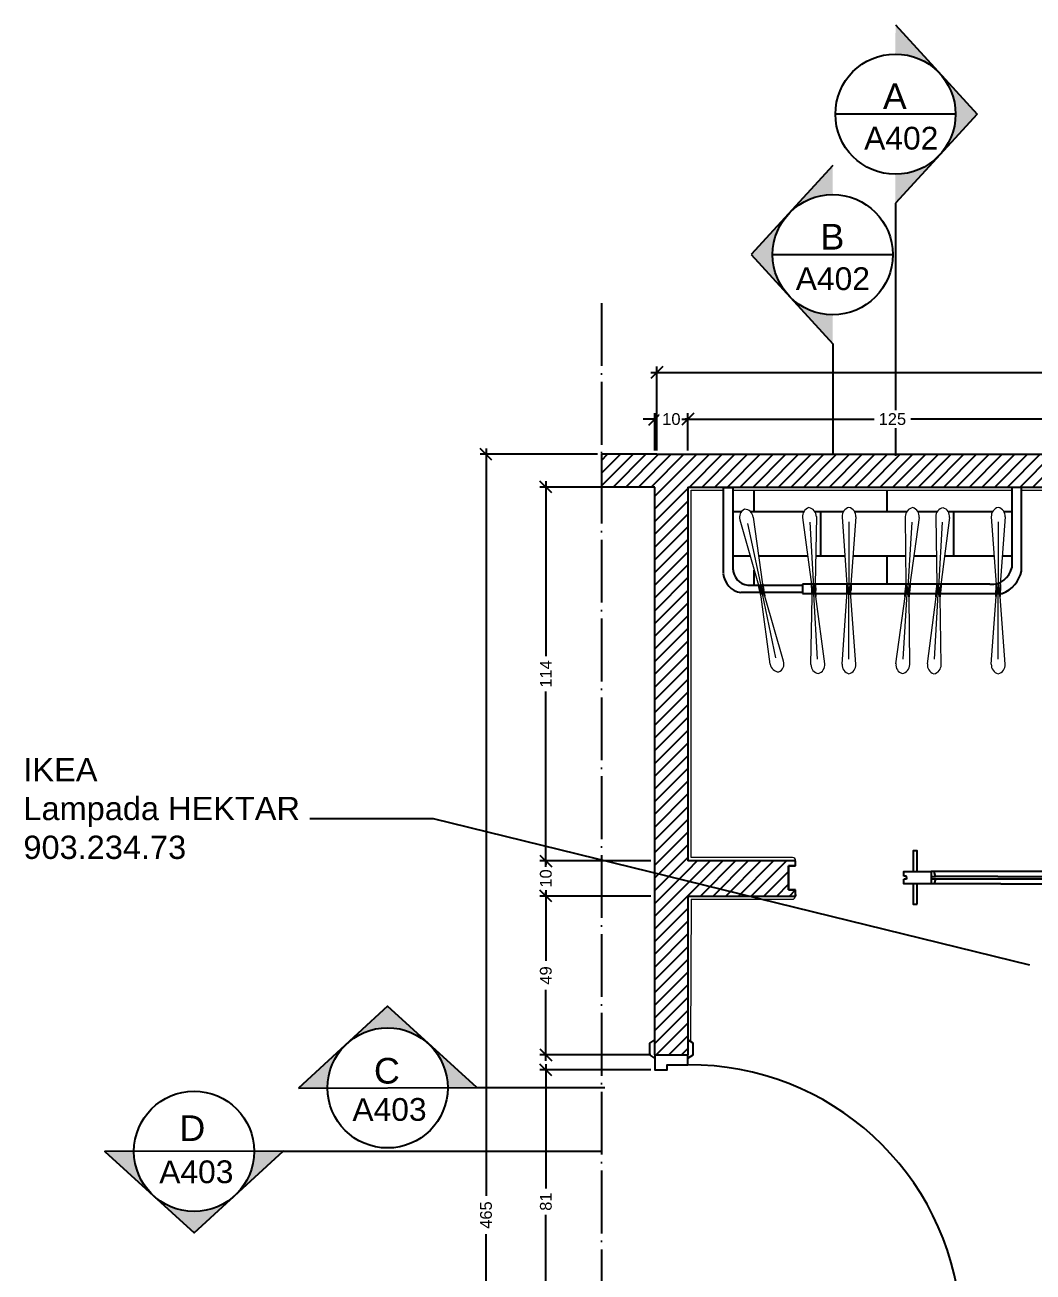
# Model space of a CAD drawing. Header units: millimetres. Extents: x 3016 to 5179, y 3293 to 5202.
# Drawn here: x 3225.2 to 3533.3, y 4820.9 to 5202 of the extents above; entities that cross this region are included whole.
import ezdxf

# ---------------------------------------------------------------- set-up
doc = ezdxf.new("R2010")
doc.units = ezdxf.units.MM
doc.header["$MEASUREMENT"] = 0
doc.linetypes.add('ACAD_ISO02W100', pattern=[15, 12, -3])
doc.linetypes.add('ACAD_ISO04W100', pattern=[30, 24, -3, 0, -3])
doc.layers.get('DEFPOINTS').update_dxf_attribs({"color": 210})
for name, color, linetype in [('A-DOOR-FULL', 4, 'Continuous'), ('A-ELEV-MBE1', 7, 'Continuous'), ('A-FURN', 6, 'Continuous'), ('A-GLAZ-FULL', 137, 'Continuous'), ('A-WALL-FULL-EXTR', 100, 'Continuous'), ('A-WALL-FULL-INTR', 7, 'Continuous'), ('CAMPITURE SEZIONE', 9, 'Continuous'), ('Pavimento', 1, 'Continuous'), ('PROIETTATO', 60, 'Continuous'), ('QUOTE', 5, 'Continuous')]:
    doc.layers.add(name, color=color, linetype=linetype)
doc.layers.add('Battiscopa', color=2, linetype='ACAD_ISO02W100', lineweight=13)
doc.layers.add('Interruttori', color=92, linetype='Continuous', lineweight=13)
doc.styles.add('ARIAL', font='Arial.ttf')
doc.styles.get("Standard").update_dxf_attribs({"font": 'Arial.ttf'})
doc.dimstyles.new('TICK_36', dxfattribs={"dimtxt": 3.6, "dimasz": 3.6, "dimexe": 1.8, "dimexo": 1.2, "dimgap": 1.8, "dimtad": 0, "dimdec": 0, "dimzin": 0, "dimdsep": 46, "dimtxsty": 'ARIAL', "dimblk": 'OBLIQUE', "dimcen": 1.8, "dimdle": 1.8, "dimclrd": 256, "dimclrt": 256, "dimadec": 0, "dimazin": 0, "dimtfac": 1, "dimtdec": 0, "dimtmove": 1, "dimatfit": 3, "dimldrblk": 'OPEN90', "dimfxl": 1, "dimtfill": 1, "dimtolj": 1, "dimtzin": 0, "dimarcsym": 0})
pattern_1 = [(45, (2895.9043, 2906.6683), (-1.9445436, 1.9445436), [])]
pattern_2 = [(0, (4586.008, 2858.478), (0, 13.54836), []), (90, (4586.008, 2858.478), (-20.32, 13.54836), [13.54836, -13.54836])]

# ---------------------------------------------------------------- blocks, each defined once
blk = doc.blocks.new('Sezioni')
h = blk.add_hatch(color=256)
h.dxf.hatch_style = 1
h.paths.add_polyline_path([(52264, 47220.9), (52417.6, 47220.9, -1), (53052.6, 47220.9), (53206.2, 47220.9), (52735.1, 47651.7)])
blk.add_lwpolyline([(52264, 47220.9), (53206.2, 47220.9), (52735.1, 47651.7)], close=True)
blk.add_circle((52735.1, 47220.9), 317.5)
blk = doc.blocks.new('_Oblique')
at = {"color": 0, "linetype": 'ByBlock', "lineweight": -2}
blk.add_line((-0.5, -0.5), (0.5, 0.5), dxfattribs=at)
blk = doc.blocks.new('*D14')
at = {"layer": 'DEFPOINTS', "color": 0, "transparency": 16777216}
for p in [(3417.7, 5070.78), (3427.79, 5070.78)]:
    blk.add_point(p, dxfattribs=at)
at = {"layer": 'QUOTE', "lineweight": -2, "transparency": 16777216}
for p, q in [((3417.7, 5081.52), (3414.1, 5081.52)), ((3417.7, 5081.52), (3418.54, 5081.52)), ((3427.79, 5081.52), (3426.95, 5081.52)), ((3427.79, 5081.52), (3431.39, 5081.52))]:
    blk.add_line(p, q, dxfattribs=at)
at = {"layer": 'QUOTE', "color": 0, "lineweight": -2, "transparency": 16777216}
for p, q in [((3417.7, 5071.98), (3417.7, 5083.32)), ((3427.79, 5071.98), (3427.79, 5083.32))]:
    blk.add_line(p, q, dxfattribs=at)
at = {"layer": 'QUOTE', "lineweight": -2, "transparency": 16777216, "xscale": 3.6, "yscale": 3.6, "zscale": 3.6}
blk.add_blockref('_Oblique', (3417.7, 5081.52), dxfattribs=at)
at = {"layer": 'QUOTE', "lineweight": -2, "transparency": 16777216, "xscale": 3.6, "yscale": 3.6, "zscale": 3.6, "rotation": 180}
blk.add_blockref('_Oblique', (3427.79, 5081.52), dxfattribs=at)
at = {"layer": 'QUOTE', "transparency": 16777216, "insert": (3422.75, 5081.52), "char_height": 3.6, "attachment_point": 5, "style": 'ARIAL', "bg_fill": 3, "box_fill_scale": 1.25, "bg_fill_color": 256, "bg_fill_true_color": 13158600, "bg_fill_transparency": 0}
blk.add_mtext('\\A1;10', dxfattribs=at)
at = {"layer": 'DEFPOINTS', "color": 0, "transparency": 16777216}
blk.add_point((3427.79, 5081.52), dxfattribs=at)
blk = doc.blocks.new('_Open90')
at = {"color": 0, "linetype": 'ByBlock', "lineweight": -2}
for p, q in [((0, 0), (-1, 0)), ((-0.5, 0.5), (0, 0)), ((0, 0), (-0.5, -0.5))]:
    blk.add_line(p, q, dxfattribs=at)
blk = doc.blocks.new('*D15')
at = {"layer": 'DEFPOINTS', "color": 0, "transparency": 16777216}
for p in [(3552.8, 5081.52), (3427.79, 5070.78), (3552.8, 5070.78)]:
    blk.add_point(p, dxfattribs=at)
at = {"layer": 'QUOTE', "lineweight": -2, "transparency": 16777216}
for p, q in [((3425.99, 5081.52), (3484.69, 5081.52)), ((3554.6, 5081.52), (3495.9, 5081.52))]:
    blk.add_line(p, q, dxfattribs=at)
at = {"layer": 'QUOTE', "color": 0, "lineweight": -2, "transparency": 16777216}
for p, q in [((3427.79, 5071.98), (3427.79, 5083.32)), ((3552.8, 5071.98), (3552.8, 5083.32))]:
    blk.add_line(p, q, dxfattribs=at)
at = {"layer": 'QUOTE', "lineweight": -2, "transparency": 16777216, "xscale": 3.6, "yscale": 3.6, "zscale": 3.6, "rotation": 180}
blk.add_blockref('_Oblique', (3427.79, 5081.52), dxfattribs=at)
at = {"layer": 'QUOTE', "lineweight": -2, "transparency": 16777216, "xscale": 3.6, "yscale": 3.6, "zscale": 3.6}
blk.add_blockref('_Oblique', (3552.8, 5081.52), dxfattribs=at)
at = {"layer": 'QUOTE', "transparency": 16777216, "insert": (3490.3, 5081.52), "char_height": 3.6, "attachment_point": 5, "style": 'ARIAL', "bg_fill": 3, "box_fill_scale": 1.25, "bg_fill_color": 256, "bg_fill_true_color": 13158600, "bg_fill_transparency": 0}
blk.add_mtext('\\A1;125', dxfattribs=at)
blk = doc.blocks.new('*D30')
at = {"layer": 'DEFPOINTS', "color": 0, "transparency": 16777216}
for p in [(3742.79, 5095.76), (3418.29, 5070.78), (3742.79, 5070.78)]:
    blk.add_point(p, dxfattribs=at)
at = {"layer": 'QUOTE', "lineweight": -2, "transparency": 16777216}
for p, q in [((3416.49, 5095.76), (3574.78, 5095.76)), ((3744.59, 5095.76), (3586.29, 5095.76))]:
    blk.add_line(p, q, dxfattribs=at)
at = {"layer": 'QUOTE', "color": 0, "lineweight": -2, "transparency": 16777216}
for p, q in [((3418.29, 5071.98), (3418.29, 5097.56)), ((3742.79, 5071.98), (3742.79, 5097.56))]:
    blk.add_line(p, q, dxfattribs=at)
at = {"layer": 'QUOTE', "lineweight": -2, "transparency": 16777216, "xscale": 3.6, "yscale": 3.6, "zscale": 3.6, "rotation": 180}
blk.add_blockref('_Oblique', (3418.29, 5095.76), dxfattribs=at)
at = {"layer": 'QUOTE', "lineweight": -2, "transparency": 16777216, "xscale": 3.6, "yscale": 3.6, "zscale": 3.6}
blk.add_blockref('_Oblique', (3742.79, 5095.76), dxfattribs=at)
at = {"layer": 'QUOTE', "transparency": 16777216, "insert": (3580.54, 5095.76), "char_height": 3.6, "attachment_point": 5, "style": 'ARIAL', "bg_fill": 3, "box_fill_scale": 1.25, "bg_fill_color": 256, "bg_fill_true_color": 13158600, "bg_fill_transparency": 0}
blk.add_mtext('\\A1;324', dxfattribs=at)
blk = doc.blocks.new('*D35')
at = {"layer": 'DEFPOINTS', "color": 0, "transparency": 16777216}
for p in [(3417.7, 5060.78), (3384.39, 4946.52), (3417.7, 4946.52)]:
    blk.add_point(p, dxfattribs=at)
at = {"layer": 'QUOTE', "lineweight": -2, "transparency": 16777216}
for p, q in [((3384.39, 5062.58), (3384.39, 5009.06)), ((3384.39, 4944.72), (3384.39, 4998.24))]:
    blk.add_line(p, q, dxfattribs=at)
at = {"layer": 'QUOTE', "color": 0, "lineweight": -2, "transparency": 16777216}
for p, q in [((3416.5, 5060.78), (3382.59, 5060.78)), ((3416.5, 4946.52), (3382.59, 4946.52))]:
    blk.add_line(p, q, dxfattribs=at)
at = {"layer": 'QUOTE', "lineweight": -2, "transparency": 16777216, "xscale": 3.6, "yscale": 3.6, "zscale": 3.6}
for p, rotation in [((3384.39, 5060.78), 90), ((3384.39, 4946.52), 270)]:
    blk.add_blockref('_Oblique', p, dxfattribs=dict(at, rotation=rotation))
at = {"layer": 'QUOTE', "transparency": 16777216, "insert": (3384.39, 5003.65), "char_height": 3.6, "attachment_point": 5, "rotation": 90, "style": 'ARIAL', "bg_fill": 3, "box_fill_scale": 1.25, "bg_fill_color": 256, "bg_fill_true_color": 13158600, "bg_fill_transparency": 0}
blk.add_mtext('\\A1;114', dxfattribs=at)
blk = doc.blocks.new('*D36')
at = {"layer": 'DEFPOINTS', "color": 0, "transparency": 16777216}
for p in [(3417.7, 4946.52), (3384.39, 4935.78), (3417.7, 4935.78)]:
    blk.add_point(p, dxfattribs=at)
at = {"layer": 'QUOTE', "lineweight": -2, "transparency": 16777216}
for p, q in [((3384.39, 4946.52), (3384.39, 4950.12)), ((3384.39, 4946.52), (3384.39, 4945.36)), ((3384.39, 4935.78), (3384.39, 4936.94)), ((3384.39, 4935.78), (3384.39, 4932.18))]:
    blk.add_line(p, q, dxfattribs=at)
at = {"layer": 'QUOTE', "color": 0, "lineweight": -2, "transparency": 16777216}
for p, q in [((3416.5, 4946.52), (3382.59, 4946.52)), ((3416.5, 4935.78), (3382.59, 4935.78))]:
    blk.add_line(p, q, dxfattribs=at)
at = {"layer": 'QUOTE', "lineweight": -2, "transparency": 16777216, "xscale": 3.6, "yscale": 3.6, "zscale": 3.6}
for p, rotation in [((3384.39, 4946.52), 270), ((3384.39, 4935.78), 90)]:
    blk.add_blockref('_Oblique', p, dxfattribs=dict(at, rotation=rotation))
at = {"layer": 'QUOTE', "transparency": 16777216, "insert": (3384.39, 4941.15), "char_height": 3.6, "width": 3.7326, "attachment_point": 5, "rotation": 90, "style": 'ARIAL', "bg_fill": 3, "box_fill_scale": 1.25, "bg_fill_color": 256, "bg_fill_true_color": 13158600, "bg_fill_transparency": 0}
blk.add_mtext('\\A1;10', dxfattribs=at)
blk = doc.blocks.new('*D37')
at = {"layer": 'DEFPOINTS', "color": 0, "transparency": 16777216}
for p in [(3417.7, 4935.78), (3384.39, 4887.26), (3417.7, 4887.26)]:
    blk.add_point(p, dxfattribs=at)
at = {"layer": 'QUOTE', "color": 0, "lineweight": -2, "transparency": 16777216}
for p, q in [((3416.5, 4935.78), (3382.59, 4935.78)), ((3416.5, 4887.26), (3382.59, 4887.26))]:
    blk.add_line(p, q, dxfattribs=at)
at = {"layer": 'QUOTE', "lineweight": -2, "transparency": 16777216}
for p, q in [((3384.39, 4937.58), (3384.39, 4915.97)), ((3384.39, 4885.46), (3384.39, 4907.07))]:
    blk.add_line(p, q, dxfattribs=at)
at = {"layer": 'QUOTE', "lineweight": -2, "transparency": 16777216, "xscale": 3.6, "yscale": 3.6, "zscale": 3.6}
for p, rotation in [((3384.39, 4935.78), 90), ((3384.39, 4887.26), 270)]:
    blk.add_blockref('_Oblique', p, dxfattribs=dict(at, rotation=rotation))
at = {"layer": 'QUOTE', "transparency": 16777216, "insert": (3384.39, 4911.52), "char_height": 3.6, "attachment_point": 5, "rotation": 90, "style": 'ARIAL', "bg_fill": 3, "box_fill_scale": 1.25, "bg_fill_color": 256, "bg_fill_true_color": 13158600, "bg_fill_transparency": 0}
blk.add_mtext('\\A1;49', dxfattribs=at)
blk = doc.blocks.new('*D38')
at = {"layer": 'DEFPOINTS', "color": 0, "transparency": 16777216}
for p in [(3417.7, 4882.65), (3384.39, 4802.14), (3417.7, 4802.14)]:
    blk.add_point(p, dxfattribs=at)
at = {"layer": 'QUOTE', "color": 0, "lineweight": -2, "transparency": 16777216}
for p, q in [((3416.5, 4882.65), (3382.59, 4882.65)), ((3416.5, 4802.14), (3382.59, 4802.14))]:
    blk.add_line(p, q, dxfattribs=at)
at = {"layer": 'QUOTE', "lineweight": -2, "transparency": 16777216}
for p, q in [((3384.39, 4884.45), (3384.39, 4846.4)), ((3384.39, 4800.34), (3384.39, 4838.38))]:
    blk.add_line(p, q, dxfattribs=at)
at = {"layer": 'QUOTE', "lineweight": -2, "transparency": 16777216, "xscale": 3.6, "yscale": 3.6, "zscale": 3.6}
for p, rotation in [((3384.39, 4882.65), 90), ((3384.39, 4802.14), 270)]:
    blk.add_blockref('_Oblique', p, dxfattribs=dict(at, rotation=rotation))
at = {"layer": 'QUOTE', "transparency": 16777216, "insert": (3384.39, 4842.39), "char_height": 3.6, "attachment_point": 5, "rotation": 90, "style": 'ARIAL', "bg_fill": 3, "box_fill_scale": 1.25, "bg_fill_color": 256, "bg_fill_true_color": 13158600, "bg_fill_transparency": 0}
blk.add_mtext('\\A1;81', dxfattribs=at)
blk = doc.blocks.new('*D28')
at = {"layer": 'DEFPOINTS', "color": 0, "transparency": 16777216}
for p in [(3401.36, 5070.78), (3366.1, 4605.8), (3401.36, 4605.8)]:
    blk.add_point(p, dxfattribs=at)
at = {"layer": 'QUOTE', "lineweight": -2, "transparency": 16777216}
for p, q in [((3366.1, 5072.58), (3366.1, 4844.14)), ((3366.1, 4604), (3366.1, 4832.44))]:
    blk.add_line(p, q, dxfattribs=at)
at = {"layer": 'QUOTE', "color": 0, "lineweight": -2, "transparency": 16777216}
for p, q in [((3400.16, 5070.78), (3364.3, 5070.78)), ((3400.16, 4605.8), (3364.3, 4605.8))]:
    blk.add_line(p, q, dxfattribs=at)
at = {"layer": 'QUOTE', "lineweight": -2, "transparency": 16777216, "xscale": 3.6, "yscale": 3.6, "zscale": 3.6}
for p, rotation in [((3366.1, 5070.78), 90), ((3366.1, 4605.8), 270)]:
    blk.add_blockref('_Oblique', p, dxfattribs=dict(at, rotation=rotation))
at = {"layer": 'QUOTE', "transparency": 16777216, "insert": (3366.1, 4838.29), "char_height": 3.6, "attachment_point": 5, "rotation": 90, "style": 'ARIAL', "bg_fill": 3, "box_fill_scale": 1.25, "bg_fill_color": 256, "bg_fill_true_color": 13158600, "bg_fill_transparency": 0}
blk.add_mtext('\\A1;465', dxfattribs=at)

msp = doc.modelspace()

# ---------------------------------------------------------------- hatches: boundary and pattern name
at = {"layer": 'CAMPITURE SEZIONE', "transparency": 33554687}
h = msp.add_hatch(dxfattribs=at)
h.set_pattern_fill('ANSI31', color=256, scale=22)
h.set_pattern_definition(pattern_1)
h.paths.add_polyline_path([(3552.8, 5070.78), (3418.29, 5070.78), (3417.7, 5070.78), (3401.36, 5070.78), (3401.36, 5060.78), (3417.7, 5060.78), (3417.7, 4887.26), (3427.79, 4887.26), (3427.79, 4935.78), (3427.79, 4946.52), (3427.79, 5060.78), (3552.8, 5060.78)])
h = msp.add_hatch(dxfattribs=at)
h.set_pattern_fill('ANSI31', color=256, scale=22)
h.set_pattern_definition(pattern_1)
h.paths.add_polyline_path([(3458.59, 4945.02), (3460.7, 4945.02), (3460.7, 4946.52), (3427.79, 4946.52), (3427.79, 4935.78), (3428.79, 4935.78), (3460.7, 4935.78), (3460.7, 4937.72), (3458.59, 4937.72)])
at = {"layer": 'Pavimento', "linetype": 'Continuous', "transparency": 33554544}
h = msp.add_hatch(dxfattribs=at)
h.set_pattern_fill('AR-BRSTD', color=256, scale=0.2)
h.set_pattern_definition(pattern_2)
h.paths.add_polyline_path([(3464.81, 5054.5, -0.364726), (3467.07, 5051.72), (3466.74, 5031.05), (3472.55, 5031.05), (3476.42, 5031.05), (3474.93, 5051.64, -0.36483), (3477.03, 5054.54, -0.364726), (3479.13, 5051.64), (3479.13, 5051.64), (3477.63, 5031.05), (3491.23, 5031.05), (3491.23, 5059.78), (3441.64, 5059.78), (3441.64, 5035.47), (3441.64, 5034.96, 0.382487), (3447.08, 5030.79), (3449.41, 5030.79), (3449.4, 5030.81), (3443.66, 5050.72, -0.364726), (3445.12, 5053.99, -0.364726), (3447.77, 5051.59), (3447.77, 5051.59), (3450.57, 5031.06), (3450.63, 5030.79), (3462.88, 5030.79), (3462.88, 5031.05), (3465.53, 5031.05), (3462.88, 5051.48, -0.364758)])
h = msp.add_hatch(dxfattribs=at)
h.set_pattern_fill('AR-BRSTD', color=256, scale=0.2)
h.set_pattern_definition(pattern_2)
h.paths.add_polyline_path([(3526.8, 5059.78), (3491.23, 5059.78), (3491.23, 5031.05), (3494.45, 5031.05), (3494.26, 5051.72, -0.36477), (3496.54, 5054.49, -0.364726), (3498.46, 5051.46), (3498.46, 5051.46), (3495.66, 5031.05), (3503.9, 5031.05), (3503.56, 5051.67, -0.364812), (3505.82, 5054.45, -0.364694), (3507.76, 5051.43), (3505.11, 5031.05), (3520.1, 5031.05, 0.075944), (3522.03, 5031.22), (3520.55, 5051.64, -0.36483), (3522.65, 5054.54, -0.364726), (3524.75, 5051.64), (3524.75, 5051.64), (3523.3, 5031.67, 0.232562), (3526.8, 5036.12)])
at = {"layer": 'QUOTE', "transparency": 33554687}
h = msp.add_hatch(color=256, dxfattribs=at)
h.dxf.hatch_style = 1
h.paths.add_polyline_path([(3491.23, 5147.47), (3491.24, 5156.35, 1), (3491.25, 5193.09), (3491.26, 5201.98), (3516.18, 5174.71)])
h = msp.add_hatch(color=256, dxfattribs=at)
h.dxf.hatch_style = 1
h.paths.add_polyline_path([(3472.07, 5104.54), (3472.07, 5113.42, -1), (3472.07, 5150.17), (3472.07, 5159.05), (3447.14, 5131.79)])

# ---------------------------------------------------------------- linework, layer by layer
at = {"layer": 'A-DOOR-FULL', "linetype": 'Continuous', "transparency": 33554687}
for p, q in [((3460.7, 4945.02), (3458.59, 4945.02)), ((3458.59, 4945.02), (3458.59, 4937.72)), ((3460.7, 4945.02), (3460.7, 4946.52)), ((3502.16, 4943.31), (3502.16, 4939.5)), ((3523.44, 4943.31), (3502.16, 4943.31)), ((3568.85, 4943.31), (3523.44, 4943.31)), ((3494.64, 4941.83), (3493.79, 4941.83)), ((3494.64, 4940.98), (3493.79, 4940.98)), ((3494.64, 4941.4), (3494.64, 4941.83)), ((3494.64, 4941.4), (3494.64, 4940.98)), ((3523.44, 4939.5), (3503.03, 4939.5)), ((3522.57, 4941.74), (3503.5, 4941.74)), ((3503.5, 4941.07), (3522.57, 4941.07)), ((3522.57, 4941.74), (3569.72, 4941.74)), ((3522.57, 4941.07), (3569.72, 4941.07)), ((3523.44, 4939.5), (3568.85, 4939.5)), ((3458.59, 4937.72), (3460.7, 4937.72)), ((3460.7, 4936.21), (3460.7, 4937.72)), ((3460.7, 4936.21), (3460.7, 4935.78))]:
    msp.add_line(p, q, dxfattribs=at)
for points in [[(3497.88, 4943.31), (3497.88, 4949.56), (3496.62, 4949.56), (3496.62, 4943.31)], [(3497.88, 4933.25), (3497.88, 4939.5), (3496.62, 4939.5), (3496.62, 4933.25)]]:
    msp.add_lwpolyline(points, close=True, dxfattribs=at)
for points in [[(3493.79, 4941.83), (3493.79, 4943.31), (3502.16, 4943.31)], [(3502.16, 4941.74), (3503.5, 4941.74), (3503.03, 4943.31), (3502.16, 4943.31)], [(3502.16, 4939.5), (3493.79, 4939.5), (3493.79, 4940.98)], [(3502.16, 4941.07), (3503.5, 4941.07), (3503.03, 4939.5), (3502.16, 4939.5)]]:
    msp.add_lwpolyline(points, dxfattribs=at)
at = {"layer": 'A-DOOR-FULL', "transparency": 33554687}
for points in [[(3417.72, 4886.24), (3416.18, 4887.26), (3416.18, 4890.85), (3417.72, 4891.88)], [(3427.79, 4886.24), (3429.37, 4887.26), (3429.37, 4890.85), (3427.79, 4891.85)], [(3417.7, 4887.26), (3417.7, 4882.65), (3421.46, 4882.65), (3421.46, 4884.19), (3427.79, 4884.19), (3427.79, 4887.26)]]:
    msp.add_lwpolyline(points, dxfattribs=at)
msp.add_arc((3428.34, 4801.11), 83.08, 4.7421, 90.3782, dxfattribs=at)
at = {"layer": 'A-FURN', "transparency": 33554687}
for p, q in [((3438.62, 5060.65), (3438.62, 5036.49)), ((3438.62, 5060.65), (3441.64, 5060.65)), ((3441.64, 5035.47), (3441.64, 5060.65)), ((3526.8, 5060.78), (3526.8, 5036.12)), ((3529.82, 5035.1), (3529.82, 5060.78)), ((3438.62, 5036.49), (3438.62, 5034.3)), ((3441.64, 5035.47), (3441.64, 5034.96)), ((3447.08, 5030.79), (3462.88, 5030.79)), ((3472.55, 5031.05), (3462.88, 5031.05)), ((3462.88, 5031.05), (3462.88, 5028.27)), ((3520.1, 5031.05), (3472.55, 5031.05)), ((3462.88, 5028.53), (3444, 5028.53)), ((3462.88, 5028.27), (3472.37, 5028.27)), ((3472.37, 5028.27), (3523.88, 5028.27))]:
    msp.add_line(p, q, dxfattribs=at)
at = {"layer": 'A-FURN', "linetype": 'Continuous', "transparency": 33554687}
for p, q in [((3449.4, 5030.81), (3449.78, 5029)), ((3450.57, 5031.06), (3450.95, 5029.25)), ((3465.54, 5030.94), (3465.64, 5029.09)), ((3466.73, 5031), (3466.84, 5029.16)), ((3476.43, 5030.97), (3476.43, 5029.12)), ((3477.62, 5030.97), (3477.62, 5029.12)), ((3494.45, 5031.01), (3494.34, 5029.16)), ((3495.65, 5030.93), (3495.53, 5029.09)), ((3503.9, 5030.95), (3503.8, 5029.11)), ((3505.09, 5030.89), (3504.99, 5029.04)), ((3522.05, 5030.97), (3522.05, 5029.12)), ((3523.25, 5030.97), (3523.25, 5029.12)), ((3450.18, 5029.08), (3450, 5029.91)), ((3450.18, 5029.08), (3450.35, 5028.26)), ((3450.56, 5029.16), (3450.39, 5029.99)), ((3450.56, 5029.16), (3450.74, 5028.34)), ((3451.34, 5027.44), (3450.95, 5029.25)), ((3466.04, 5029.11), (3466, 5029.95)), ((3466.04, 5029.11), (3466.09, 5028.27)), ((3466.44, 5029.14), (3466.39, 5029.98)), ((3466.44, 5029.14), (3466.49, 5028.29)), ((3466.94, 5027.31), (3466.84, 5029.16)), ((3476.83, 5029.12), (3476.83, 5029.97)), ((3476.83, 5029.12), (3476.83, 5028.28)), ((3477.22, 5029.12), (3477.22, 5029.97)), ((3477.22, 5029.12), (3477.22, 5028.28)), ((3494.22, 5027.32), (3494.34, 5029.16)), ((3494.74, 5029.14), (3494.68, 5028.3)), ((3494.74, 5029.14), (3494.79, 5029.98)), ((3495.13, 5029.11), (3495.08, 5028.27)), ((3495.13, 5029.11), (3495.18, 5029.95)), ((3495.41, 5027.24), (3495.53, 5029.09)), ((3503.69, 5027.26), (3503.8, 5029.11)), ((3504.2, 5029.08), (3504.15, 5028.24)), ((3504.2, 5029.08), (3504.24, 5029.93)), ((3504.59, 5029.06), (3504.54, 5028.22)), ((3504.59, 5029.06), (3504.64, 5029.9)), ((3504.89, 5027.19), (3504.99, 5029.04)), ((3522.05, 5027.27), (3522.05, 5029.12)), ((3522.45, 5029.12), (3522.45, 5029.97)), ((3522.45, 5029.12), (3522.45, 5028.28)), ((3522.85, 5029.12), (3522.85, 5029.97)), ((3522.85, 5029.12), (3522.85, 5028.28)), ((3523.25, 5027.27), (3523.25, 5029.12))]:
    msp.add_line(p, q, dxfattribs=at)
at = {"layer": 'A-FURN', "transparency": 33554687}
for centre, radius, start, end in [((3446.68, 5035.91), 5.14, 190.7018, 274.4267), ((3520.52, 5037.46), 6.42, 266.2507, 347.9869), ((3520.35, 5037.34), 9.73, 291.2266, 346.6767), ((3444.96, 5034.82), 6.37, 184.7533, 261.2853)]:
    msp.add_arc(centre, radius, start, end, dxfattribs=at)
at = {"layer": 'A-FURN', "linetype": 'Continuous', "transparency": 33554687}
for centre, radius, start, end in [((3450.19, 5029.95), 0.197, 11.919, 191.919), ((3450.37, 5029.12), 0.242, 156.7513, 227.0866), ((3450.54, 5028.3), 0.197, 191.919, 11.919), ((3450.37, 5029.12), 0.242, 336.7513, 47.0866), ((3466.19, 5029.97), 0.197, 3.2279, 183.2279), ((3466.24, 5029.12), 0.242, 148.0603, 218.3956), ((3466.29, 5028.28), 0.197, 183.2279, 3.2279), ((3466.24, 5029.12), 0.242, 328.0603, 38.3956), ((3477.03, 5029.12), 0.242, 144.8323, 215.1677), ((3477.03, 5029.97), 0.197, 0, 180), ((3477.03, 5028.28), 0.197, 180, 0), ((3477.03, 5029.12), 0.242, 324.8323, 35.1677), ((3494.88, 5028.28), 0.197, 176.3686, 356.3686), ((3494.93, 5029.12), 0.242, 141.201, 211.5363), ((3494.99, 5029.96), 0.197, 356.3686, 176.3686), ((3494.93, 5029.12), 0.242, 321.201, 31.5363), ((3504.39, 5029.07), 0.242, 141.6044, 211.9397), ((3504.34, 5028.23), 0.197, 176.7721, 356.7721), ((3504.44, 5029.91), 0.197, 356.7721, 176.7721), ((3504.39, 5029.07), 0.242, 321.6044, 31.9397), ((3522.65, 5029.12), 0.242, 144.8323, 215.1677), ((3522.65, 5029.97), 0.197, 0, 180), ((3522.65, 5028.28), 0.197, 180, 0), ((3522.65, 5029.12), 0.242, 324.8323, 35.1677)]:
    msp.add_arc(centre, radius, start, end, dxfattribs=at)
at = {"layer": 'A-WALL-FULL-EXTR', "linetype": 'ACAD_ISO04W100', "ltscale": 0.8, "transparency": 33554687}
msp.add_line((3401.36, 5116.98), (3401.36, 4573.71), dxfattribs=at)
at = {"layer": 'A-WALL-FULL-EXTR', "linetype": 'Continuous', "transparency": 33554687}
msp.add_line((3401.36, 5070.78), (3401.36, 5060.78), dxfattribs=at)
at = {"layer": 'A-WALL-FULL-INTR', "transparency": 33554687}
for p, q in [((3417.7, 5070.78), (3401.36, 5070.78)), ((3418.29, 5070.78), (3417.7, 5070.78)), ((3417.7, 5060.78), (3401.36, 5060.78)), ((3417.7, 4887.26), (3417.7, 5060.78)), ((3458.59, 4937.72), (3458.59, 4945.02)), ((3458.59, 4945.02), (3460.7, 4945.02)), ((3460.7, 4945.02), (3460.7, 4946.52)), ((3460.7, 4937.72), (3458.59, 4937.72)), ((3460.7, 4935.78), (3460.7, 4937.72))]:
    msp.add_line(p, q, dxfattribs=at)
at = {"layer": 'A-WALL-FULL-INTR', "linetype": 'Continuous', "transparency": 33554687}
for p, q in [((3418.29, 5070.78), (3552.8, 5070.78)), ((3427.79, 5060.78), (3552.8, 5060.78)), ((3427.79, 5060.78), (3427.79, 4946.52)), ((3460.7, 4946.52), (3427.79, 4946.52)), ((3427.79, 4935.78), (3460.7, 4935.78)), ((3427.79, 4935.78), (3427.79, 4887.26)), ((3427.79, 4935.78), (3428.79, 4935.78))]:
    msp.add_line(p, q, dxfattribs=at)
at = {"layer": 'A-WALL-FULL-INTR', "transparency": 33554687}
msp.add_lwpolyline([(3417.7, 4887.26), (3417.7, 4887.26), (3427.79, 4887.26), (3427.79, 4887.26)], dxfattribs=at)
at = {"layer": 'Battiscopa', "linetype": 'Continuous', "transparency": 33554687}
for p, q in [((3428.79, 4947.59), (3428.79, 5059.78)), ((3428.79, 5059.78), (3438.62, 5059.78)), ((3441.64, 5059.78), (3526.8, 5059.78)), ((3529.82, 5059.78), (3627.69, 5059.78)), ((3459.78, 4947.59), (3428.79, 4947.59)), ((3428.79, 4934.78), (3428.58, 4891.35)), ((3428.79, 4934.78), (3459.7, 4934.78))]:
    msp.add_line(p, q, dxfattribs=at)
for centre, start, end in [((3459.66, 4946.56), 357.8764, 83.6292), ((3459.66, 4935.82), 272.1236, 357.8764)]:
    msp.add_arc(centre, 1.04, start, end, dxfattribs=at)
at = {"layer": 'Interruttori', "linetype": 'Continuous', "transparency": 33554687}
for p, q in [((3443.66, 5050.72), (3449.4, 5030.81)), ((3447.77, 5051.59), (3450.57, 5031.06)), ((3462.88, 5051.48), (3465.54, 5030.94)), ((3465.06, 5050.07), (3466.18, 5030.16)), ((3467.07, 5051.72), (3466.73, 5031)), ((3474.93, 5051.64), (3476.43, 5030.97)), ((3477.03, 5050.1), (3477.03, 5030.16)), ((3479.13, 5051.64), (3477.62, 5030.97)), ((3494.26, 5051.72), (3494.45, 5031.01)), ((3496.26, 5050.06), (3495, 5030.16)), ((3498.46, 5051.46), (3495.65, 5030.93)), ((3503.56, 5051.67), (3503.9, 5030.95)), ((3505.57, 5050.01), (3504.45, 5030.11)), ((3507.76, 5051.43), (3505.09, 5030.89)), ((3520.55, 5051.64), (3522.05, 5030.97)), ((3522.65, 5050.1), (3522.65, 5030.16)), ((3524.75, 5051.64), (3523.25, 5030.97)), ((3446.04, 5049.65), (3450.15, 5030.14)), ((3450.17, 5027.19), (3449.78, 5029)), ((3452.96, 5006.66), (3450.17, 5027.19)), ((3454.7, 5008.6), (3450.58, 5028.11)), ((3457.07, 5007.53), (3451.34, 5027.44)), ((3465.41, 5006.53), (3465.75, 5027.24)), ((3465.75, 5027.24), (3465.64, 5029.09)), ((3467.42, 5008.18), (3466.3, 5028.09)), ((3469.61, 5006.77), (3466.94, 5027.31)), ((3474.93, 5006.61), (3476.43, 5027.27)), ((3476.43, 5027.27), (3476.43, 5029.12)), ((3477.03, 5008.15), (3477.03, 5028.08)), ((3477.62, 5027.27), (3477.62, 5029.12)), ((3479.13, 5006.61), (3477.62, 5027.27)), ((3491.41, 5006.79), (3494.22, 5027.32)), ((3493.61, 5008.19), (3494.87, 5028.09)), ((3495.6, 5006.52), (3495.41, 5027.24)), ((3501.03, 5006.71), (3503.69, 5027.26)), ((3503.21, 5008.13), (3504.33, 5028.03)), ((3505.22, 5006.48), (3504.89, 5027.19)), ((3520.55, 5006.61), (3522.05, 5027.27)), ((3522.65, 5008.15), (3522.65, 5028.08)), ((3524.75, 5006.61), (3523.25, 5027.27))]:
    msp.add_line(p, q, dxfattribs=at)
for centre, start, end in [((3446.34, 5051.49), 115.9257, 196.0786), ((3445.02, 5051.21), 7.7594, 87.9123), ((3465.63, 5051.84), 107.2346, 187.3876), ((3464.29, 5051.76), 359.0683, 79.2212), ((3477.7, 5051.84), 104.0067, 184.1596), ((3476.35, 5051.84), 355.8404, 75.9933), ((3497.04, 5051.75), 100.3753, 180.5283), ((3495.7, 5051.84), 352.209, 72.3619), ((3506.34, 5051.71), 100.7788, 180.9317), ((3505, 5051.79), 352.6124, 72.7654), ((3523.32, 5051.84), 104.0067, 184.1596), ((3521.98, 5051.84), 355.8404, 75.9933), ((3455.72, 5007.04), 187.7594, 267.9123), ((3454.4, 5006.76), 295.9257, 16.0786), ((3468.19, 5006.48), 179.0683, 259.2212), ((3466.85, 5006.41), 287.2346, 7.3876), ((3477.7, 5006.41), 175.8404, 255.9933), ((3476.35, 5006.41), 284.0067, 4.1596), ((3494.17, 5006.41), 172.209, 252.3619), ((3492.82, 5006.5), 280.3753, 0.5283), ((3503.79, 5006.36), 172.6124, 252.7654), ((3502.44, 5006.43), 280.7788, 0.9317), ((3523.32, 5006.41), 175.8404, 255.9933), ((3521.98, 5006.41), 284.0067, 4.1596)]:
    msp.add_arc(centre, 2.78, start, end, dxfattribs=at)
at = {"layer": 'PROIETTATO', "transparency": 33554687}
msp.add_line((3312.22, 4959.46), (3349.95, 4959.46), dxfattribs=at)
at = {"layer": 'QUOTE', "transparency": 33554687}
for p, q in [((3491.26, 5201.98), (3516.18, 5174.71)), ((3509.62, 5174.72), (3472.87, 5174.73)), ((3516.18, 5174.71), (3491.23, 5147.47)), ((3472.07, 5159.05), (3447.14, 5131.79)), ((3447.14, 5131.79), (3472.07, 5104.54)), ((3453.7, 5131.79), (3490.44, 5131.79))]:
    msp.add_line(p, q, dxfattribs=at)
at = {"layer": 'QUOTE', "linetype": 'Continuous', "transparency": 33554687}
for p, q in [((3491.23, 5147.47), (3491.23, 5070.28)), ((3472.07, 5104.54), (3472.07, 5070.78)), ((3363.26, 4877.23), (3402.41, 4877.23)), ((3304.12, 4857.85), (3401.36, 4857.85))]:
    msp.add_line(p, q, dxfattribs=at)
at = {"layer": 'QUOTE', "transparency": 33554687}
for centre in [(3491.25, 5174.72), (3472.07, 5131.79)]:
    msp.add_circle(centre, 18.37, dxfattribs=at)

# ---------------------------------------------------------------- block references
at = {"layer": 'QUOTE', "transparency": 33554687, "xscale": 0.05786207383373582, "yscale": 0.05786207383373582, "zscale": 0.05786207383373582}
for p, rotation in [((292.46, 2136.15), 0.1637586501984563), ((6320.4, 7598.77), 180.1637586501984)]:
    msp.add_blockref('Sezioni', p, dxfattribs=dict(at, rotation=rotation))

# ---------------------------------------------------------------- texts
at = {"layer": 'A-ELEV-MBE1', "ltscale": 9, "transparency": 33554687, "insert": (3224.69, 4977.96), "char_height": 7.116, "attachment_point": 1, "style": 'ARIAL'}
msp.add_mtext_dynamic_manual_height_columns('IKEA\\PLampada HEKTAR\\P903.234.73', width=404.3209, gutter_width=9, heights=[0], dxfattribs=at)
at = {"layer": 'QUOTE', "transparency": 33554687}
for s, height, rotation, p in [('A', 7.84, 359.976, (3487.4, 5176.26)), ('A402', 6.953, 359.976, (3481.68, 5163.91)), ('C', 7.84, 0.3275, (3331.86, 4878.45)), ('A403', 6.953, 0.1638, (3325.25, 4867.04)), ('D', 7.84, 0.3275, (3272.39, 4860.91)), ('A403', 6.953, 0.1638, (3266.21, 4847.99))]:
    msp.add_text(s, height=height, rotation=rotation, dxfattribs=at).set_placement(p)
for s, height, p in [('B', 7.84, (3468.32, 5133.33)), ('A402', 6.953, (3460.77, 5120.97))]:
    msp.add_text(s, height=height, dxfattribs=at).set_placement(p)

# ---------------------------------------------------------------- next in the draw order: dimensions: what is measured, and where the dimension line sits
dim = msp.add_linear_dim(base=(3427.79, 5081.52), p1=(3417.7, 5070.78), p2=(3427.79, 5070.78), dimstyle='TICK_36', dxfattribs=at)
dim.commit()
dim.dimension.update_dxf_attribs({"geometry": '*D14', "text_midpoint": (3422.75, 5081.52)})
dim = msp.add_aligned_dim(p1=(3417.7, 5060.78), p2=(3417.7, 4946.52), distance=-33.31, dimstyle='TICK_36', dxfattribs=at)
dim.commit()
dim.dimension.update_dxf_attribs({"geometry": '*D35', "text_midpoint": (3384.39, 5003.65)})

# ---------------------------------------------------------------- next in the draw order: dimensions: what is measured, and where the dimension line sits
dim = msp.add_linear_dim(base=(3552.8, 5081.52), p1=(3427.79, 5070.78), p2=(3552.8, 5070.78), dimstyle='TICK_36', dxfattribs=at)
dim.commit()
dim.dimension.update_dxf_attribs({"geometry": '*D15', "text_midpoint": (3490.3, 5081.52)})
dim = msp.add_linear_dim(base=(3384.39, 4935.78), p1=(3417.7, 4946.52), p2=(3417.7, 4935.78), angle=90, text='10', dimstyle='TICK_36', dxfattribs=at)
dim.commit()
dim.dimension.update_dxf_attribs({"geometry": '*D36', "text_midpoint": (3384.39, 4941.15)})

# ---------------------------------------------------------------- next in the draw order: dimensions: what is measured, and where the dimension line sits
dim = msp.add_linear_dim(base=(3742.786886, 5095.755919), p1=(3418.286889, 5070.779372), p2=(3742.786886, 5070.779372), dimstyle='TICK_36', dxfattribs=at)
dim.commit()
dim.dimension.update_dxf_attribs({"geometry": '*D30', "text_midpoint": (3580.536888, 5095.755919)})
dim = msp.add_linear_dim(base=(3384.39, 4887.26), p1=(3417.7, 4935.78), p2=(3417.7, 4887.26), angle=90, dimstyle='TICK_36', dxfattribs=at)
dim.commit()
dim.dimension.update_dxf_attribs({"geometry": '*D37', "text_midpoint": (3384.39, 4911.52)})

# ---------------------------------------------------------------- next in the draw order: dimensions: what is measured, and where the dimension line sits
dim = msp.add_linear_dim(base=(3384.39, 4802.14), p1=(3417.7, 4882.65), p2=(3417.7, 4802.14), angle=90, dimstyle='TICK_36', dxfattribs=at)
dim.commit()
dim.dimension.update_dxf_attribs({"geometry": '*D38', "text_midpoint": (3384.39, 4842.39)})

# ---------------------------------------------------------------- next in the draw order: dimensions: what is measured, and where the dimension line sits
dim = msp.add_linear_dim(base=(3366.1, 4605.8), p1=(3401.36, 5070.78), p2=(3401.36, 4605.8), angle=90, dimstyle='TICK_36', dxfattribs=at)
dim.commit()
dim.dimension.update_dxf_attribs({"geometry": '*D28', "text_midpoint": (3366.1, 4838.29)})

# ---------------------------------------------------------------- next in the draw order: linework, layer by layer
at = {"layer": 'A-GLAZ-FULL', "transparency": 33554687}
msp.add_line((3417.7, 5060.78), (3401.36, 5060.78), dxfattribs=at)
at = {"layer": 'PROIETTATO', "transparency": 33554687}
msp.add_line((3349.95, 4959.46), (3532.26, 4914.8), dxfattribs=at)

doc.saveas('drawing.dxf')
